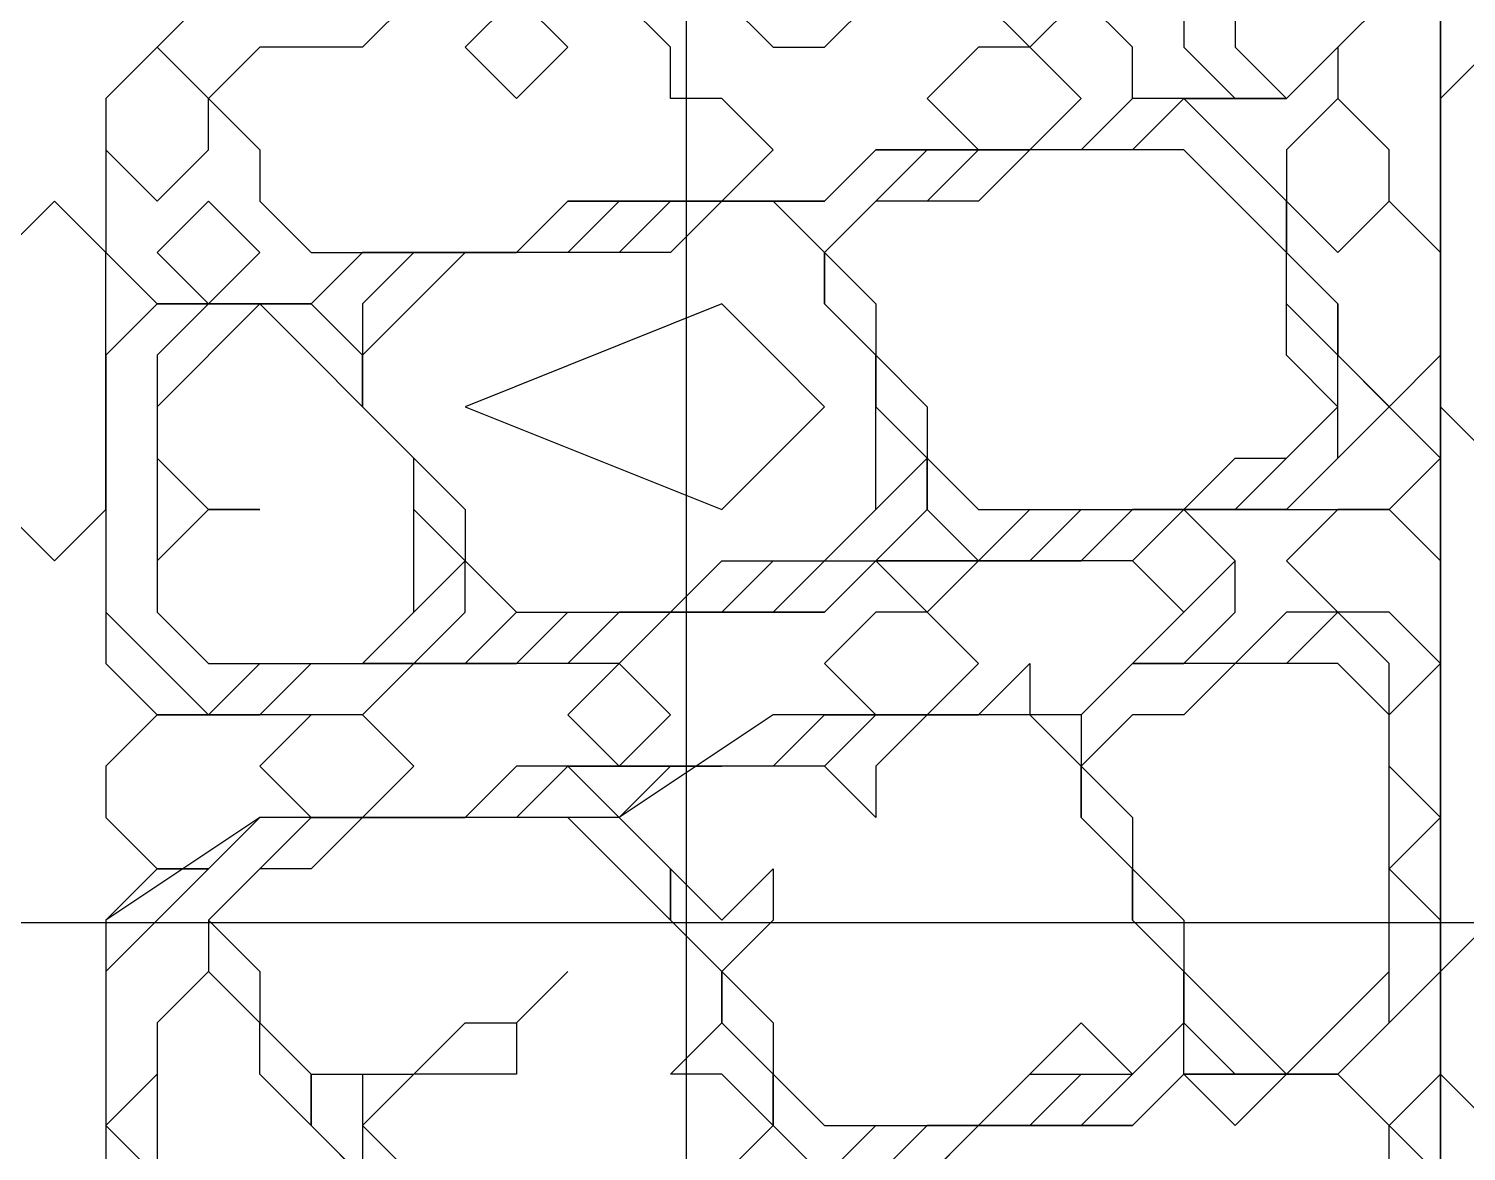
# Model space of a CAD drawing. Extents: x 46 to 224, y 52 to 151.
# Drawn here: x 92.37 to 109.04, y 97.35 to 110.36 of the extents above; entities that cross this region are included whole.
import ezdxf

# ---------------------------------------------------------------- set-up
doc = ezdxf.new("R2010")
doc.units = 0
doc.layers.add('OUTLINE', color=1, linetype='CONTINUOUS')

msp = doc.modelspace()

# ---------------------------------------------------------------- linework, layer by layer
for p, q in [((108.7437, 136.9326), (108.7437, 85.7421)), ((108.7437, 136.9326), (108.7437, 85.7421)), ((108.7437, 86.3373), (108.7437, 132.7659)), ((108.7437, 86.3373), (108.7437, 132.7659)), ((108.7437, 111.9326), (108.7437, 97.0516)), ((108.7437, 106.5754), (108.7437, 111.9326)), ((94.4579, 110.7421), (93.2675, 109.5516)), ((96.8389, 110.7421), (96.2437, 110.1468)), ((96.8389, 110.7421), (96.2437, 110.1468)), ((98.0294, 110.7421), (97.4341, 110.1468)), ((98.6246, 110.1468), (98.0294, 110.7421)), ((99.8151, 110.1468), (99.2198, 110.7421)), ((99.8151, 110.1468), (99.2198, 110.7421)), ((100.4103, 110.7421), (101.0056, 110.1468)), ((100.4103, 110.7421), (101.0056, 110.1468)), ((101.6008, 110.1468), (102.196, 110.7421)), ((101.6008, 110.1468), (102.196, 110.7421)), ((103.9818, 110.1468), (103.3865, 110.7421)), ((104.577, 110.7421), (103.9818, 110.1468)), ((105.1722, 110.1468), (104.577, 110.7421)), ((105.7675, 110.7421), (105.7675, 110.1468)), ((106.3627, 110.7421), (106.3627, 110.1468)), ((106.3627, 110.7421), (106.3627, 110.1468)), ((107.5532, 110.1468), (108.1484, 110.7421)), ((107.5532, 110.1468), (108.1484, 110.7421)), ((93.8627, 110.1468), (93.2675, 109.5516)), ((93.8627, 110.1468), (93.2675, 109.5516)), ((94.4579, 109.5516), (93.8627, 110.1468)), ((94.4579, 109.5516), (93.8627, 110.1468)), ((95.0532, 110.1468), (94.4579, 109.5516)), ((95.0532, 110.1468), (94.4579, 109.5516)), ((96.2437, 110.1468), (95.0532, 110.1468)), ((96.2437, 110.1468), (95.0532, 110.1468)), ((97.4341, 110.1468), (98.0294, 109.5516)), ((98.0294, 109.5516), (98.6246, 110.1468)), ((99.8151, 109.5516), (99.8151, 110.1468)), ((99.8151, 109.5516), (99.8151, 110.1468)), ((101.0056, 110.1468), (101.6008, 110.1468)), ((101.0056, 110.1468), (101.6008, 110.1468)), ((103.3865, 110.1468), (102.7913, 109.5516)), ((103.3865, 110.1468), (102.7913, 109.5516)), ((103.9818, 110.1468), (103.3865, 110.1468)), ((103.9818, 110.1468), (103.3865, 110.1468)), ((104.577, 109.5516), (103.9818, 110.1468)), ((104.577, 109.5516), (103.9818, 110.1468)), ((105.1722, 109.5516), (105.1722, 110.1468)), ((105.7675, 110.1468), (106.3627, 109.5516)), ((106.3627, 110.1468), (106.9579, 109.5516)), ((106.3627, 110.1468), (106.9579, 109.5516)), ((106.9579, 109.5516), (107.5532, 110.1468)), ((106.9579, 109.5516), (107.5532, 110.1468)), ((106.9579, 109.5516), (107.5532, 110.1468)), ((107.5532, 110.1468), (107.5532, 109.5516)), ((109.3389, 110.1468), (108.7437, 109.5516)), ((109.3389, 110.1468), (108.7437, 109.5516)), ((93.2675, 109.5516), (93.2675, 107.7659)), ((93.2675, 109.5516), (93.2675, 108.9564)), ((93.2675, 109.5516), (93.2675, 108.9564)), ((94.4579, 109.5516), (95.0532, 108.9564)), ((94.4579, 108.9564), (94.4579, 109.5516)), ((94.4579, 109.5516), (95.0532, 108.9564)), ((94.4579, 108.9564), (94.4579, 109.5516)), ((100.4103, 109.5516), (99.8151, 109.5516)), ((100.4103, 109.5516), (99.8151, 109.5516)), ((101.0056, 108.9564), (100.4103, 109.5516)), ((101.0056, 108.9564), (100.4103, 109.5516)), ((102.7913, 109.5516), (103.3865, 108.9564)), ((102.7913, 109.5516), (103.3865, 108.9564)), ((103.9818, 108.9564), (104.577, 109.5516)), ((103.9818, 108.9564), (104.577, 109.5516)), ((105.1722, 109.5516), (104.577, 108.9564)), ((105.1722, 109.5516), (104.577, 108.9564)), ((105.1722, 109.5516), (104.577, 108.9564)), ((105.7675, 109.5516), (105.1722, 109.5516)), ((105.7675, 109.5516), (105.1722, 109.5516)), ((105.7675, 109.5516), (105.1722, 109.5516)), ((105.7675, 109.5516), (105.1722, 108.9564)), ((105.7675, 109.5516), (105.1722, 109.5516)), ((106.3627, 108.9564), (105.7675, 109.5516)), ((105.7675, 109.5516), (106.9579, 109.5516)), ((106.3627, 109.5516), (105.7675, 109.5516)), ((106.9579, 108.3611), (105.7675, 109.5516)), ((106.3627, 108.9564), (105.7675, 109.5516)), ((106.3627, 108.9564), (105.7675, 109.5516)), ((106.3627, 108.9564), (105.7675, 109.5516)), ((106.9579, 109.5516), (106.3627, 109.5516)), ((106.3627, 109.5516), (106.9579, 109.5516)), ((107.5532, 109.5516), (106.9579, 108.9564)), ((107.5532, 109.5516), (106.9579, 108.9564)), ((107.5532, 109.5516), (106.9579, 108.9564)), ((107.5532, 109.5516), (106.9579, 108.9564)), ((107.5532, 109.5516), (106.9579, 108.9564)), ((107.5532, 109.5516), (106.9579, 108.9564)), ((107.5532, 109.5516), (106.9579, 108.9564)), ((108.1484, 108.9564), (107.5532, 109.5516)), ((108.1484, 108.9564), (107.5532, 109.5516)), ((108.1484, 108.9564), (107.5532, 109.5516)), ((108.1484, 108.9564), (107.5532, 109.5516)), ((108.1484, 108.9564), (107.5532, 109.5516)), ((108.1484, 108.9564), (107.5532, 109.5516)), ((108.7437, 109.5516), (108.7437, 105.9802)), ((108.7437, 109.5516), (108.7437, 105.9802)), ((93.2675, 108.9564), (93.8627, 108.3611)), ((93.2675, 108.9564), (93.8627, 108.3611)), ((93.8627, 108.3611), (94.4579, 108.9564)), ((93.8627, 108.3611), (94.4579, 108.9564)), ((95.0532, 108.9564), (95.0532, 108.3611)), ((95.0532, 108.9564), (95.0532, 108.3611)), ((100.4103, 108.3611), (101.0056, 108.9564)), ((100.4103, 108.3611), (101.0056, 108.9564)), ((102.196, 108.9564), (101.6008, 108.3611)), ((101.6008, 108.3611), (102.196, 108.9564)), ((102.196, 108.9564), (101.6008, 108.3611)), ((102.196, 108.9564), (101.6008, 108.3611)), ((102.7913, 108.9564), (101.6008, 107.7659)), ((102.196, 108.9564), (101.6008, 108.3611)), ((104.577, 108.9564), (102.196, 108.9564)), ((102.196, 108.9564), (103.9818, 108.9564)), ((102.7913, 108.9564), (102.196, 108.9564)), ((102.196, 108.9564), (103.9818, 108.9564)), ((103.9818, 108.9564), (102.196, 108.9564)), ((104.577, 108.9564), (102.196, 108.9564)), ((104.577, 108.9564), (102.196, 108.9564)), ((102.7913, 108.9564), (103.9818, 108.9564)), ((103.3865, 108.9564), (102.7913, 108.9564)), ((103.9818, 108.9564), (102.7913, 108.9564)), ((105.1722, 108.9564), (102.7913, 108.9564)), ((103.3865, 108.9564), (102.7913, 108.3611)), ((103.9818, 108.9564), (103.3865, 108.9564)), ((103.3865, 108.9564), (103.9818, 108.9564)), ((105.7675, 108.9564), (103.3865, 108.9564)), ((103.9818, 108.9564), (103.3865, 108.3611)), ((103.3865, 108.9564), (103.9818, 108.9564)), ((105.7675, 108.9564), (103.9818, 108.9564)), ((106.3627, 108.3611), (105.7675, 108.9564)), ((106.3627, 108.3611), (105.7675, 108.9564)), ((106.9579, 108.3611), (106.3627, 108.9564)), ((106.9579, 108.3611), (106.3627, 108.9564)), ((106.9579, 108.3611), (106.3627, 108.9564)), ((106.9579, 108.3611), (106.3627, 108.9564)), ((106.9579, 108.9564), (106.9579, 108.3611)), ((106.9579, 108.9564), (106.9579, 107.7659)), ((106.9579, 108.9564), (106.9579, 107.7659)), ((106.9579, 108.9564), (106.9579, 108.3611)), ((106.9579, 108.9564), (106.9579, 108.3611)), ((106.9579, 108.9564), (106.9579, 108.3611)), ((106.9579, 108.9564), (106.9579, 107.7659)), ((108.1484, 108.3611), (108.1484, 108.9564)), ((108.1484, 108.3611), (108.1484, 108.9564)), ((108.1484, 108.3611), (108.1484, 108.9564)), ((108.1484, 108.3611), (108.1484, 108.9564)), ((108.1484, 108.3611), (108.1484, 108.9564)), ((108.1484, 108.3611), (108.1484, 108.9564)), ((92.6722, 108.3611), (92.077, 107.7659)), ((93.2675, 107.7659), (92.6722, 108.3611)), ((94.4579, 108.3611), (93.8627, 107.7659)), ((95.0532, 107.7659), (94.4579, 108.3611)), ((95.0532, 108.3611), (95.6484, 107.7659)), ((95.0532, 108.3611), (95.6484, 107.7659)), ((98.0294, 107.7659), (98.6246, 108.3611)), ((98.6246, 108.3611), (98.0294, 107.7659)), ((98.0294, 107.7659), (98.6246, 108.3611)), ((98.6246, 108.3611), (98.0294, 107.7659)), ((99.2198, 108.3611), (98.6246, 107.7659)), ((98.6246, 108.3611), (100.4103, 108.3611)), ((101.6008, 108.3611), (98.6246, 108.3611)), ((98.6246, 108.3611), (100.4103, 108.3611)), ((101.6008, 108.3611), (98.6246, 108.3611)), ((101.6008, 108.3611), (99.2198, 108.3611)), ((99.2198, 108.3611), (101.6008, 108.3611)), ((99.8151, 108.3611), (99.2198, 108.3611)), ((99.8151, 108.3611), (99.2198, 107.7659)), ((101.6008, 108.3611), (99.8151, 108.3611)), ((101.0056, 108.3611), (99.8151, 108.3611)), ((100.4103, 108.3611), (99.8151, 107.7659)), ((100.4103, 108.3611), (99.8151, 107.7659)), ((101.0056, 108.3611), (100.4103, 108.3611)), ((101.0056, 108.3611), (100.4103, 108.3611)), ((101.6008, 107.7659), (101.0056, 108.3611)), ((101.6008, 107.7659), (101.0056, 108.3611)), ((101.6008, 107.7659), (101.0056, 108.3611)), ((102.196, 108.3611), (101.6008, 107.7659)), ((102.196, 108.3611), (101.6008, 107.7659)), ((102.7913, 108.3611), (102.196, 108.3611)), ((103.3865, 108.3611), (102.196, 108.3611)), ((106.9579, 107.7659), (106.3627, 108.3611)), ((106.9579, 107.7659), (106.3627, 108.3611)), ((106.9579, 107.1707), (106.9579, 108.3611)), ((106.9579, 108.3611), (107.5532, 107.7659)), ((106.9579, 108.3611), (106.9579, 107.7659)), ((106.9579, 107.7659), (106.9579, 108.3611)), ((106.9579, 107.7659), (106.9579, 108.3611)), ((106.9579, 107.7659), (106.9579, 108.3611)), ((106.9579, 107.1707), (106.9579, 108.3611)), ((106.9579, 108.3611), (107.5532, 107.7659)), ((106.9579, 108.3611), (107.5532, 107.7659)), ((106.9579, 108.3611), (107.5532, 107.7659)), ((106.9579, 107.7659), (106.9579, 108.3611)), ((107.5532, 107.7659), (108.1484, 108.3611)), ((107.5532, 107.7659), (108.1484, 108.3611)), ((107.5532, 107.7659), (108.1484, 108.3611)), ((107.5532, 107.7659), (108.1484, 108.3611)), ((108.7437, 107.7659), (108.1484, 108.3611)), ((108.7437, 107.7659), (108.1484, 108.3611)), ((93.2675, 107.7659), (93.8627, 107.1707)), ((93.2675, 107.1707), (93.2675, 107.7659)), ((93.8627, 107.7659), (94.4579, 107.1707)), ((94.4579, 107.1707), (95.0532, 107.7659)), ((96.2437, 107.7659), (95.6484, 107.1707)), ((95.6484, 107.1707), (96.2437, 107.7659)), ((96.2437, 107.7659), (95.6484, 107.1707)), ((95.6484, 107.7659), (98.0294, 107.7659)), ((96.2437, 107.7659), (95.6484, 107.1707)), ((96.2437, 107.7659), (95.6484, 107.1707)), ((95.6484, 107.7659), (98.0294, 107.7659)), ((96.2437, 107.7659), (95.6484, 107.1707)), ((98.6246, 107.7659), (96.2437, 107.7659)), ((96.2437, 107.7659), (98.0294, 107.7659)), ((98.0294, 107.7659), (96.2437, 107.7659)), ((98.0294, 107.7659), (96.2437, 107.7659)), ((99.2198, 107.7659), (96.2437, 107.7659)), ((96.8389, 107.7659), (96.2437, 107.1707)), ((97.4341, 107.7659), (96.2437, 106.5754)), ((98.0294, 107.7659), (96.2437, 107.7659)), ((99.8151, 107.7659), (96.8389, 107.7659)), ((99.8151, 107.7659), (97.4341, 107.7659)), ((101.6008, 107.7659), (101.6008, 107.1707)), ((101.6008, 107.1707), (101.6008, 107.7659)), ((101.6008, 107.7659), (101.6008, 107.1707)), ((101.6008, 107.1707), (101.6008, 107.7659)), ((101.6008, 107.7659), (102.196, 107.1707)), ((101.6008, 107.1707), (101.6008, 107.7659)), ((106.9579, 107.7659), (107.5532, 107.1707)), ((107.5532, 107.1707), (106.9579, 107.7659)), ((106.9579, 107.7659), (107.5532, 107.1707)), ((107.5532, 107.1707), (106.9579, 107.7659)), ((107.5532, 107.1707), (106.9579, 107.7659)), ((106.9579, 107.7659), (107.5532, 107.1707)), ((106.9579, 107.1707), (106.9579, 107.7659)), ((106.9579, 106.5754), (106.9579, 107.7659)), ((107.5532, 107.1707), (106.9579, 107.7659)), ((106.9579, 107.7659), (107.5532, 107.1707)), ((108.7437, 106.5754), (108.7437, 107.7659)), ((108.7437, 106.5754), (108.7437, 107.7659)), ((93.8627, 107.1707), (93.2675, 106.5754)), ((93.8627, 107.1707), (93.2675, 106.5754)), ((93.2675, 106.5754), (93.2675, 107.1707)), ((93.8627, 107.1707), (93.2675, 106.5754)), ((93.8627, 107.1707), (93.2675, 106.5754)), ((93.8627, 107.1707), (93.2675, 106.5754)), ((95.6484, 107.1707), (93.8627, 107.1707)), ((93.8627, 107.1707), (95.6484, 107.1707)), ((95.6484, 107.1707), (93.8627, 107.1707)), ((95.6484, 107.1707), (93.8627, 107.1707)), ((95.6484, 107.1707), (93.8627, 107.1707)), ((94.4579, 107.1707), (93.8627, 106.5754)), ((95.0532, 107.1707), (93.8627, 105.9802)), ((95.6484, 107.1707), (93.8627, 107.1707)), ((95.6484, 107.1707), (94.4579, 107.1707)), ((95.6484, 106.5754), (95.0532, 107.1707)), ((95.6484, 107.1707), (96.2437, 106.5754)), ((96.2437, 106.5754), (95.6484, 107.1707)), ((96.2437, 106.5754), (95.6484, 107.1707)), ((96.2437, 107.1707), (96.2437, 105.9802)), ((100.4103, 107.1707), (97.4341, 105.9802)), ((100.4103, 107.1707), (97.4341, 105.9802)), ((101.0056, 106.5754), (100.4103, 107.1707)), ((101.0056, 106.5754), (100.4103, 107.1707)), ((101.6008, 107.1707), (102.196, 106.5754)), ((102.196, 106.5754), (101.6008, 107.1707)), ((101.6008, 107.1707), (102.196, 106.5754)), ((102.196, 106.5754), (101.6008, 107.1707)), ((102.196, 106.5754), (101.6008, 107.1707)), ((102.196, 107.1707), (102.196, 106.5754)), ((107.5532, 106.5754), (106.9579, 107.1707)), ((107.5532, 106.5754), (106.9579, 107.1707)), ((107.5532, 106.5754), (106.9579, 107.1707)), ((107.5532, 107.1707), (107.5532, 106.5754)), ((107.5532, 106.5754), (107.5532, 107.1707)), ((107.5532, 107.1707), (107.5532, 106.5754)), ((107.5532, 106.5754), (107.5532, 107.1707)), ((107.5532, 106.5754), (107.5532, 107.1707)), ((107.5532, 107.1707), (107.5532, 106.5754)), ((107.5532, 106.5754), (107.5532, 107.1707)), ((107.5532, 107.1707), (107.5532, 106.5754)), ((93.2675, 106.5754), (93.2675, 103.004)), ((93.2675, 106.5754), (93.2675, 103.004)), ((93.2675, 104.7897), (93.2675, 106.5754)), ((93.2675, 106.5754), (93.2675, 103.004)), ((93.2675, 106.5754), (93.2675, 103.5992)), ((93.2675, 106.5754), (93.2675, 103.004)), ((93.8627, 106.5754), (93.8627, 103.5992)), ((96.2437, 105.9802), (95.6484, 106.5754)), ((96.2437, 106.5754), (96.2437, 105.9802)), ((96.2437, 105.9802), (96.2437, 106.5754)), ((96.2437, 105.9802), (96.2437, 106.5754)), ((96.2437, 106.5754), (96.2437, 105.9802)), ((101.6008, 105.9802), (101.0056, 106.5754)), ((101.6008, 105.9802), (101.0056, 106.5754)), ((102.196, 106.5754), (102.196, 105.9802)), ((102.196, 105.9802), (102.196, 106.5754)), ((102.196, 106.5754), (102.7913, 105.9802)), ((102.196, 104.7897), (102.196, 106.5754)), ((107.5532, 105.9802), (106.9579, 106.5754)), ((107.5532, 105.3849), (107.5532, 106.5754)), ((107.5532, 106.5754), (108.1484, 105.9802)), ((108.7437, 105.3849), (107.5532, 106.5754)), ((108.1484, 105.9802), (107.5532, 106.5754)), ((107.5532, 106.5754), (108.1484, 105.9802)), ((107.5532, 105.9802), (107.5532, 106.5754)), ((107.5532, 105.9802), (107.5532, 106.5754)), ((108.1484, 105.9802), (107.5532, 106.5754)), ((107.5532, 106.5754), (108.1484, 105.9802)), ((108.1484, 105.9802), (108.7437, 106.5754)), ((108.1484, 105.9802), (108.7437, 106.5754)), ((108.1484, 105.9802), (108.7437, 106.5754)), ((93.8627, 105.9802), (93.8627, 105.3849)), ((96.2437, 105.9802), (96.8389, 105.3849)), ((96.8389, 105.3849), (96.2437, 105.9802)), ((96.8389, 105.3849), (96.2437, 105.9802)), ((96.2437, 105.9802), (97.4341, 104.7897)), ((96.2437, 105.9802), (97.4341, 104.7897)), ((96.8389, 105.3849), (96.2437, 105.9802)), ((97.4341, 105.9802), (100.4103, 104.7897)), ((97.4341, 105.9802), (100.4103, 104.7897)), ((100.4103, 104.7897), (101.6008, 105.9802)), ((100.4103, 104.7897), (101.6008, 105.9802)), ((102.196, 105.9802), (103.3865, 104.7897)), ((102.7913, 105.3849), (102.196, 105.9802)), ((102.7913, 105.9802), (102.7913, 105.3849)), ((106.3627, 104.7897), (107.5532, 105.9802)), ((106.9579, 104.7897), (108.1484, 105.9802)), ((106.9579, 105.3849), (107.5532, 105.9802)), ((106.9579, 105.3849), (107.5532, 105.9802)), ((106.9579, 104.7897), (108.1484, 105.9802)), ((108.7437, 105.9802), (109.3389, 105.3849)), ((108.7437, 105.9802), (109.3389, 105.3849)), ((93.8627, 105.3849), (94.4579, 104.7897)), ((96.8389, 104.7897), (96.8389, 105.3849)), ((96.8389, 103.5992), (96.8389, 105.3849)), ((102.196, 104.7897), (102.7913, 105.3849)), ((102.7913, 104.7897), (102.7913, 105.3849)), ((102.7913, 105.3849), (102.7913, 104.7897)), ((102.7913, 104.7897), (102.7913, 105.3849)), ((102.7913, 105.3849), (102.7913, 104.7897)), ((102.7913, 105.3849), (103.3865, 104.7897)), ((105.7675, 104.7897), (106.3627, 105.3849)), ((105.7675, 104.7897), (106.3627, 105.3849)), ((106.3627, 105.3849), (106.9579, 105.3849)), ((106.3627, 105.3849), (106.9579, 105.3849)), ((106.9579, 104.7897), (107.5532, 105.3849)), ((108.1484, 104.7897), (108.7437, 105.3849)), ((92.077, 104.7897), (92.6722, 104.1945)), ((92.6722, 104.1945), (93.2675, 104.7897)), ((94.4579, 104.7897), (93.8627, 104.1945)), ((94.4579, 104.7897), (95.0532, 104.7897)), ((95.0532, 104.7897), (94.4579, 104.7897)), ((97.4341, 104.1945), (96.8389, 104.7897)), ((97.4341, 104.7897), (97.4341, 104.1945)), ((97.4341, 104.7897), (97.4341, 104.1945)), ((101.6008, 103.5992), (102.7913, 104.7897)), ((101.6008, 104.1945), (102.196, 104.7897)), ((101.6008, 104.1945), (102.196, 104.7897)), ((101.6008, 103.5992), (102.7913, 104.7897)), ((102.196, 104.1945), (102.7913, 104.7897)), ((102.196, 104.1945), (102.7913, 104.7897)), ((102.7913, 104.7897), (103.3865, 104.1945)), ((102.7913, 104.7897), (103.3865, 104.1945)), ((102.7913, 104.7897), (103.3865, 104.1945)), ((102.7913, 104.7897), (103.3865, 104.1945)), ((103.3865, 104.1945), (103.9818, 104.7897)), ((103.3865, 104.7897), (105.7675, 104.7897)), ((103.3865, 104.7897), (105.7675, 104.7897)), ((103.9818, 104.1945), (104.577, 104.7897)), ((103.9818, 104.1945), (104.577, 104.7897)), ((103.9818, 104.7897), (106.3627, 104.7897)), ((103.9818, 104.1945), (104.577, 104.7897)), ((104.577, 104.7897), (106.9579, 104.7897)), ((105.1722, 104.7897), (104.577, 104.1945)), ((104.577, 104.1945), (105.1722, 104.7897)), ((104.577, 104.7897), (106.9579, 104.7897)), ((104.577, 104.7897), (106.9579, 104.7897)), ((105.7675, 104.7897), (105.1722, 104.7897)), ((105.1722, 104.7897), (108.1484, 104.7897)), ((105.7675, 104.7897), (105.1722, 104.1945)), ((105.7675, 104.7897), (105.1722, 104.1945)), ((105.7675, 104.7897), (106.9579, 104.7897)), ((106.3627, 104.7897), (105.7675, 104.7897)), ((106.3627, 104.1945), (105.7675, 104.7897)), ((106.3627, 104.1945), (105.7675, 104.7897)), ((106.3627, 104.1945), (105.7675, 104.7897)), ((106.9579, 104.7897), (106.3627, 104.7897)), ((107.5532, 104.7897), (106.9579, 104.1945)), ((108.1484, 104.7897), (107.5532, 104.7897)), ((108.7437, 104.1945), (108.1484, 104.7897)), ((93.8627, 104.1945), (93.8627, 103.5992)), ((96.2437, 103.004), (97.4341, 104.1945)), ((97.4341, 103.5992), (97.4341, 104.1945)), ((97.4341, 104.1945), (98.0294, 103.5992)), ((97.4341, 103.5992), (97.4341, 104.1945)), ((97.4341, 104.1945), (98.0294, 103.5992)), ((97.4341, 104.1945), (98.0294, 103.5992)), ((97.4341, 104.1945), (98.0294, 103.5992)), ((99.8151, 103.5992), (100.4103, 104.1945)), ((99.8151, 103.5992), (100.4103, 104.1945)), ((100.4103, 103.5992), (101.0056, 104.1945)), ((100.4103, 104.1945), (101.6008, 104.1945)), ((100.4103, 104.1945), (101.6008, 104.1945)), ((101.0056, 103.5992), (101.6008, 104.1945)), ((101.0056, 104.1945), (102.196, 104.1945)), ((101.6008, 104.1945), (102.196, 104.1945)), ((102.196, 104.1945), (101.6008, 103.5992)), ((101.6008, 103.5992), (102.196, 104.1945)), ((102.196, 104.1945), (101.6008, 103.5992)), ((102.196, 104.1945), (101.6008, 103.5992)), ((102.196, 104.1945), (103.9818, 104.1945)), ((102.7913, 104.1945), (102.196, 104.1945)), ((104.577, 104.1945), (102.196, 104.1945)), ((102.196, 104.1945), (104.577, 104.1945)), ((102.7913, 103.5992), (102.196, 104.1945)), ((102.7913, 103.5992), (102.196, 104.1945)), ((103.9818, 104.1945), (102.7913, 104.1945)), ((103.3865, 104.1945), (102.7913, 103.5992)), ((103.3865, 104.1945), (102.7913, 103.5992)), ((103.3865, 104.1945), (103.9818, 104.1945)), ((103.3865, 104.1945), (103.9818, 104.1945)), ((105.1722, 104.1945), (103.3865, 104.1945)), ((103.3865, 104.1945), (103.9818, 104.1945)), ((105.1722, 104.1945), (103.3865, 104.1945)), ((105.1722, 104.1945), (105.7675, 103.5992)), ((105.7675, 103.5992), (105.1722, 104.1945)), ((105.1722, 104.1945), (105.7675, 103.5992)), ((105.7675, 103.5992), (105.1722, 104.1945)), ((105.7675, 103.5992), (106.3627, 104.1945)), ((105.7675, 103.5992), (106.3627, 104.1945)), ((106.3627, 103.5992), (106.3627, 104.1945)), ((106.9579, 104.1945), (107.5532, 103.5992)), ((108.7437, 98.2421), (108.7437, 104.1945)), ((93.2675, 103.5992), (94.4579, 102.4088)), ((93.8627, 103.5992), (94.4579, 103.004)), ((93.8627, 103.5992), (94.4579, 103.004)), ((96.2437, 103.004), (96.8389, 103.5992)), ((96.8389, 103.004), (97.4341, 103.5992)), ((96.8389, 103.004), (97.4341, 103.5992)), ((97.4341, 103.004), (98.0294, 103.5992)), ((97.4341, 103.004), (98.0294, 103.5992)), ((98.0294, 103.5992), (101.0056, 103.5992)), ((98.0294, 103.004), (98.6246, 103.5992)), ((98.0294, 103.5992), (101.6008, 103.5992)), ((98.0294, 103.5992), (100.4103, 103.5992)), ((98.0294, 103.5992), (99.8151, 103.5992)), ((98.0294, 103.5992), (99.8151, 103.5992)), ((98.0294, 103.5992), (101.6008, 103.5992)), ((99.2198, 103.5992), (98.6246, 103.004)), ((98.6246, 103.5992), (101.6008, 103.5992)), ((99.2198, 103.5992), (100.4103, 103.5992)), ((99.8151, 103.5992), (99.2198, 103.5992)), ((101.6008, 103.5992), (99.2198, 103.5992)), ((99.8151, 103.5992), (99.2198, 103.004)), ((99.8151, 103.5992), (99.2198, 103.004)), ((100.4103, 103.5992), (99.8151, 103.5992)), ((101.6008, 103.5992), (99.8151, 103.5992)), ((101.6008, 103.5992), (99.8151, 103.5992)), ((102.196, 103.5992), (101.6008, 103.004)), ((102.7913, 103.5992), (102.196, 103.5992)), ((103.3865, 103.004), (102.7913, 103.5992)), ((105.1722, 103.004), (105.7675, 103.5992)), ((105.1722, 103.004), (105.7675, 103.5992)), ((105.7675, 103.004), (106.3627, 103.5992)), ((106.9579, 103.5992), (106.3627, 103.004)), ((106.9579, 103.5992), (106.3627, 103.004)), ((106.9579, 103.5992), (106.3627, 103.004)), ((107.5532, 103.5992), (106.9579, 103.004)), ((107.5532, 103.5992), (106.9579, 103.5992)), ((108.1484, 103.5992), (106.9579, 103.5992)), ((107.5532, 103.5992), (106.9579, 103.004)), ((108.1484, 103.5992), (106.9579, 103.5992)), ((108.1484, 103.004), (107.5532, 103.5992)), ((108.1484, 103.004), (107.5532, 103.5992)), ((108.7437, 103.004), (108.1484, 103.5992)), ((108.7437, 103.004), (108.1484, 103.5992)), ((93.2675, 103.004), (93.8627, 102.4088)), ((93.2675, 103.004), (93.8627, 102.4088)), ((93.2675, 103.004), (93.8627, 102.4088)), ((93.2675, 103.004), (93.8627, 102.4088)), ((94.4579, 102.4088), (95.0532, 103.004)), ((94.4579, 103.004), (96.2437, 103.004)), ((94.4579, 103.004), (96.2437, 103.004)), ((95.0532, 102.4088), (95.6484, 103.004)), ((95.0532, 102.4088), (95.6484, 103.004)), ((95.0532, 103.004), (96.8389, 103.004)), ((95.0532, 102.4088), (95.6484, 103.004)), ((95.6484, 103.004), (96.8389, 103.004)), ((95.6484, 103.004), (97.4341, 103.004)), ((95.6484, 103.004), (97.4341, 103.004)), ((96.2437, 103.004), (97.4341, 103.004)), ((96.8389, 103.004), (96.2437, 103.004)), ((98.6246, 103.004), (96.2437, 103.004)), ((96.2437, 103.004), (98.0294, 103.004)), ((96.8389, 103.004), (96.2437, 102.4088)), ((96.8389, 103.004), (96.2437, 102.4088)), ((97.4341, 103.004), (96.8389, 103.004)), ((99.2198, 103.004), (96.8389, 103.004)), ((99.2198, 103.004), (96.8389, 103.004)), ((99.2198, 103.004), (98.6246, 102.4088)), ((99.8151, 102.4088), (99.2198, 103.004)), ((101.6008, 103.004), (102.196, 102.4088)), ((102.7913, 102.4088), (103.3865, 103.004)), ((103.3865, 102.4088), (103.9818, 103.004)), ((103.3865, 102.4088), (103.9818, 103.004)), ((103.9818, 103.004), (103.9818, 102.4088)), ((103.9818, 103.004), (103.9818, 102.4088)), ((105.1722, 103.004), (104.577, 102.4088)), ((105.1722, 103.004), (104.577, 102.4088)), ((105.1722, 103.004), (104.577, 102.4088)), ((106.9579, 103.004), (105.1722, 103.004)), ((106.3627, 103.004), (105.1722, 103.004)), ((105.1722, 103.004), (105.7675, 103.004)), ((106.3627, 103.004), (105.1722, 103.004)), ((106.9579, 103.004), (105.1722, 103.004)), ((107.5532, 103.004), (105.1722, 103.004)), ((106.3627, 103.004), (105.1722, 103.004)), ((106.3627, 103.004), (105.7675, 102.4088)), ((107.5532, 103.004), (106.3627, 103.004)), ((108.1484, 102.4088), (107.5532, 103.004)), ((108.1484, 102.4088), (107.5532, 103.004)), ((108.1484, 102.4088), (108.1484, 103.004)), ((108.1484, 102.4088), (108.7437, 103.004)), ((108.1484, 102.4088), (108.1484, 103.004)), ((108.1484, 102.4088), (108.7437, 103.004)), ((93.8627, 102.4088), (93.2675, 101.8135)), ((93.8627, 102.4088), (93.2675, 101.8135)), ((93.8627, 102.4088), (93.2675, 101.8135)), ((93.8627, 102.4088), (95.0532, 102.4088)), ((93.8627, 102.4088), (95.0532, 102.4088)), ((95.0532, 102.4088), (93.8627, 102.4088)), ((93.8627, 102.4088), (95.0532, 102.4088)), ((96.2437, 102.4088), (93.8627, 102.4088)), ((93.8627, 102.4088), (95.0532, 102.4088)), ((96.2437, 102.4088), (93.8627, 102.4088)), ((95.6484, 102.4088), (95.0532, 101.8135)), ((96.2437, 102.4088), (95.6484, 102.4088)), ((96.8389, 101.8135), (96.2437, 102.4088)), ((98.6246, 102.4088), (99.2198, 101.8135)), ((101.0056, 102.4088), (99.2198, 101.2183)), ((99.2198, 101.8135), (99.8151, 102.4088)), ((104.577, 102.4088), (101.0056, 102.4088)), ((101.6008, 102.4088), (101.0056, 101.8135)), ((103.9818, 102.4088), (101.6008, 102.4088)), ((101.6008, 102.4088), (103.3865, 102.4088)), ((103.9818, 102.4088), (101.6008, 102.4088)), ((102.196, 102.4088), (101.6008, 101.8135)), ((103.9818, 102.4088), (101.6008, 102.4088)), ((101.6008, 102.4088), (103.3865, 102.4088)), ((102.196, 102.4088), (102.7913, 102.4088)), ((102.196, 102.4088), (103.3865, 102.4088)), ((102.7913, 102.4088), (102.196, 102.4088)), ((103.9818, 102.4088), (102.196, 102.4088)), ((102.7913, 102.4088), (102.196, 101.8135)), ((103.3865, 102.4088), (102.7913, 102.4088)), ((103.9818, 102.4088), (102.7913, 102.4088)), ((104.577, 101.8135), (103.9818, 102.4088)), ((104.577, 101.8135), (103.9818, 102.4088)), ((104.577, 101.8135), (103.9818, 102.4088)), ((104.577, 102.4088), (104.577, 101.8135)), ((104.577, 102.4088), (104.577, 101.2183)), ((105.1722, 102.4088), (104.577, 101.8135)), ((105.7675, 102.4088), (105.1722, 102.4088)), ((108.1484, 98.8373), (108.1484, 102.4088)), ((108.1484, 101.8135), (108.1484, 102.4088)), ((108.1484, 98.8373), (108.1484, 102.4088)), ((108.1484, 101.8135), (108.1484, 102.4088)), ((108.1484, 101.8135), (108.1484, 102.4088)), ((108.1484, 101.8135), (108.1484, 102.4088)), ((93.2675, 101.8135), (93.2675, 101.2183)), ((93.2675, 101.8135), (93.2675, 101.2183)), ((93.2675, 101.8135), (93.2675, 101.2183)), ((95.0532, 101.8135), (95.6484, 101.2183)), ((96.2437, 101.2183), (96.8389, 101.8135)), ((98.0294, 101.8135), (97.4341, 101.2183)), ((98.6246, 101.8135), (98.0294, 101.8135)), ((98.6246, 101.8135), (98.0294, 101.2183)), ((99.2198, 101.2183), (98.6246, 101.8135)), ((98.6246, 101.8135), (100.4103, 101.8135)), ((99.2198, 101.8135), (98.6246, 101.8135)), ((99.2198, 101.2183), (98.6246, 101.8135)), ((98.6246, 101.8135), (100.4103, 101.8135)), ((99.2198, 101.8135), (98.6246, 101.8135)), ((100.4103, 101.8135), (99.2198, 101.8135)), ((99.8151, 101.8135), (99.2198, 101.2183)), ((99.8151, 101.8135), (99.2198, 101.2183)), ((99.8151, 101.8135), (99.2198, 101.2183)), ((100.4103, 101.8135), (99.2198, 101.8135)), ((101.0056, 101.8135), (99.8151, 101.8135)), ((101.6008, 101.8135), (99.8151, 101.8135)), ((101.6008, 101.8135), (99.8151, 101.8135)), ((102.196, 101.2183), (101.6008, 101.8135)), ((102.196, 101.8135), (102.196, 101.2183)), ((104.577, 101.2183), (104.577, 101.8135)), ((104.577, 101.8135), (105.1722, 101.2183)), ((104.577, 101.2183), (104.577, 101.8135)), ((108.7437, 101.2183), (108.1484, 101.8135)), ((108.1484, 99.4326), (108.1484, 101.8135)), ((108.1484, 99.4326), (108.1484, 101.8135)), ((108.7437, 101.2183), (108.1484, 101.8135)), ((95.0532, 101.2183), (93.2675, 100.0278)), ((93.2675, 101.2183), (93.8627, 100.623)), ((93.2675, 101.2183), (93.8627, 100.623)), ((95.0532, 101.2183), (93.2675, 99.4326)), ((93.2675, 101.2183), (93.8627, 100.623)), ((95.6484, 101.2183), (94.4579, 100.0278)), ((97.4341, 101.2183), (95.0532, 101.2183)), ((98.0294, 101.2183), (95.0532, 101.2183)), ((95.6484, 101.2183), (96.2437, 101.2183)), ((95.6484, 101.2183), (96.8389, 101.2183)), ((96.2437, 101.2183), (95.6484, 101.2183)), ((95.6484, 101.2183), (97.4341, 101.2183)), ((96.2437, 101.2183), (95.6484, 101.2183)), ((99.2198, 101.2183), (95.6484, 101.2183)), ((96.2437, 101.2183), (95.6484, 100.623)), ((95.6484, 101.2183), (97.4341, 101.2183)), ((96.2437, 101.2183), (95.6484, 101.2183)), ((96.8389, 101.2183), (96.2437, 101.2183)), ((97.4341, 101.2183), (96.2437, 101.2183)), ((98.6246, 101.2183), (96.2437, 101.2183)), ((97.4341, 101.2183), (96.2437, 101.2183)), ((99.2198, 100.623), (98.6246, 101.2183)), ((99.8151, 100.623), (99.2198, 101.2183)), ((99.2198, 101.2183), (99.8151, 100.623)), ((99.2198, 101.2183), (100.4103, 100.0278)), ((104.577, 101.2183), (105.1722, 100.623)), ((105.1722, 100.623), (104.577, 101.2183)), ((105.1722, 100.623), (104.577, 101.2183)), ((105.1722, 101.2183), (105.1722, 100.623)), ((108.1484, 100.623), (108.7437, 101.2183)), ((108.1484, 100.623), (108.7437, 101.2183)), ((93.8627, 100.623), (93.2675, 100.0278)), ((93.8627, 100.623), (93.2675, 100.0278)), ((93.8627, 100.623), (93.2675, 100.0278)), ((93.8627, 100.623), (94.4579, 100.623)), ((94.4579, 100.623), (93.8627, 100.623)), ((93.8627, 100.623), (94.4579, 100.623)), ((94.4579, 100.623), (93.8627, 100.623)), ((95.0532, 100.623), (94.4579, 100.0278)), ((95.6484, 100.623), (95.0532, 100.623)), ((99.8151, 100.0278), (99.2198, 100.623)), ((99.8151, 100.0278), (99.8151, 100.623)), ((99.8151, 100.623), (99.8151, 100.0278)), ((100.4103, 100.0278), (101.0056, 100.623)), ((101.0056, 100.623), (101.0056, 100.0278)), ((105.1722, 100.623), (105.1722, 100.0278)), ((105.1722, 100.0278), (105.1722, 100.623)), ((105.1722, 100.623), (105.7675, 100.0278)), ((105.1722, 100.0278), (105.1722, 100.623)), ((108.7437, 100.0278), (108.1484, 100.623)), ((108.7437, 100.0278), (108.1484, 100.623)), ((93.2675, 100.0278), (93.2675, 96.4564)), ((93.2675, 100.0278), (93.2675, 96.4564)), ((93.2675, 100.0278), (93.2675, 96.4564)), ((93.2675, 100.0278), (93.2675, 96.4564)), ((94.4579, 100.0278), (94.4579, 99.4326)), ((94.4579, 100.0278), (95.0532, 99.4326)), ((100.4103, 99.4326), (99.8151, 100.0278)), ((99.8151, 100.0278), (100.4103, 99.4326)), ((100.4103, 99.4326), (99.8151, 100.0278)), ((101.0056, 100.0278), (100.4103, 99.4326)), ((105.1722, 100.0278), (105.7675, 99.4326)), ((105.7675, 99.4326), (105.1722, 100.0278)), ((105.7675, 99.4326), (105.1722, 100.0278)), ((105.7675, 100.0278), (105.7675, 99.4326)), ((108.7437, 99.4326), (108.7437, 100.0278)), ((109.3389, 100.0278), (108.7437, 99.4326)), ((108.7437, 99.4326), (108.7437, 100.0278)), ((109.3389, 100.0278), (108.7437, 99.4326)), ((93.2675, 99.4326), (93.2675, 97.6468)), ((94.4579, 99.4326), (93.8627, 98.8373)), ((94.4579, 99.4326), (93.8627, 98.8373)), ((94.4579, 99.4326), (95.6484, 98.2421)), ((95.6484, 98.2421), (94.4579, 99.4326)), ((95.0532, 98.8373), (94.4579, 99.4326)), ((95.0532, 99.4326), (95.0532, 98.8373)), ((98.0294, 98.8373), (98.6246, 99.4326)), ((98.6246, 99.4326), (98.0294, 98.8373)), ((100.4103, 98.8373), (100.4103, 99.4326)), ((100.4103, 99.4326), (100.4103, 98.8373)), ((100.4103, 99.4326), (101.0056, 98.8373)), ((100.4103, 98.8373), (100.4103, 99.4326)), ((105.7675, 98.8373), (105.7675, 99.4326)), ((105.7675, 99.4326), (105.7675, 98.8373)), ((105.7675, 98.8373), (105.7675, 99.4326)), ((105.7675, 99.4326), (105.7675, 98.8373)), ((105.7675, 99.4326), (105.7675, 98.8373)), ((105.7675, 98.8373), (105.7675, 99.4326)), ((105.7675, 99.4326), (106.9579, 98.2421)), ((105.7675, 98.8373), (105.7675, 99.4326)), ((106.9579, 98.2421), (108.1484, 99.4326)), ((106.9579, 98.2421), (108.1484, 99.4326)), ((107.5532, 98.2421), (108.7437, 99.4326)), ((107.5532, 98.2421), (108.7437, 99.4326)), ((108.7437, 99.4326), (108.7437, 98.2421)), ((108.7437, 99.4326), (108.7437, 98.2421)), ((93.8627, 98.8373), (93.8627, 98.2421)), ((93.8627, 98.8373), (93.8627, 96.4564)), ((95.6484, 98.2421), (95.0532, 98.8373)), ((95.0532, 98.8373), (95.6484, 98.2421)), ((95.0532, 98.8373), (95.6484, 98.2421)), ((95.0532, 98.2421), (95.0532, 98.8373)), ((96.8389, 98.2421), (97.4341, 98.8373)), ((97.4341, 98.8373), (98.0294, 98.8373)), ((98.0294, 98.8373), (98.0294, 98.2421)), ((99.8151, 98.2421), (100.4103, 98.8373)), ((101.0056, 98.2421), (100.4103, 98.8373)), ((100.4103, 98.8373), (101.6008, 97.6468)), ((101.0056, 98.8373), (101.0056, 98.2421)), ((103.3865, 97.6468), (104.577, 98.8373)), ((104.577, 97.6468), (105.7675, 98.8373)), ((104.577, 98.8373), (105.1722, 98.2421)), ((105.1722, 98.2421), (105.7675, 98.8373)), ((105.1722, 98.2421), (105.7675, 98.8373)), ((105.1722, 98.2421), (105.7675, 98.8373)), ((105.7675, 98.8373), (106.3627, 98.2421)), ((105.7675, 98.2421), (105.7675, 98.8373)), ((105.7675, 98.8373), (106.3627, 98.2421)), ((105.7675, 98.8373), (106.3627, 98.2421)), ((105.7675, 98.8373), (106.3627, 98.2421)), ((105.7675, 98.2421), (105.7675, 98.8373)), ((105.7675, 98.8373), (106.3627, 98.2421)), ((107.5532, 98.2421), (108.1484, 98.8373)), ((107.5532, 98.2421), (108.1484, 98.8373)), ((93.8627, 98.2421), (93.2675, 97.6468)), ((95.6484, 97.6468), (95.0532, 98.2421)), ((95.6484, 97.6468), (95.6484, 98.2421)), ((95.6484, 98.2421), (95.6484, 97.6468)), ((95.6484, 98.2421), (96.2437, 98.2421)), ((95.6484, 97.6468), (95.6484, 98.2421)), ((95.6484, 98.2421), (96.8389, 98.2421)), ((96.2437, 98.2421), (96.2437, 97.0516)), ((96.8389, 98.2421), (96.2437, 97.6468)), ((98.0294, 98.2421), (96.8389, 98.2421)), ((100.4103, 98.2421), (99.8151, 98.2421)), ((101.0056, 97.6468), (100.4103, 98.2421)), ((101.0056, 97.6468), (101.0056, 98.2421)), ((101.0056, 98.2421), (101.0056, 97.6468)), ((101.0056, 97.6468), (101.0056, 98.2421)), ((101.0056, 98.2421), (101.0056, 97.6468)), ((101.0056, 97.6468), (101.0056, 98.2421)), ((101.0056, 98.2421), (101.6008, 97.6468)), ((101.0056, 97.6468), (101.0056, 98.2421)), ((101.0056, 98.2421), (101.6008, 97.6468)), ((101.0056, 97.6468), (101.0056, 98.2421)), ((101.0056, 98.2421), (101.0056, 97.6468)), ((103.3865, 97.6468), (103.9818, 98.2421)), ((103.9818, 97.6468), (104.577, 98.2421)), ((103.9818, 98.2421), (105.1722, 98.2421)), ((104.577, 98.2421), (105.1722, 98.2421)), ((105.1722, 97.6468), (105.7675, 98.2421)), ((105.7675, 98.2421), (105.1722, 97.6468)), ((105.1722, 97.6468), (105.7675, 98.2421)), ((105.7675, 98.2421), (105.1722, 97.6468)), ((105.1722, 97.6468), (105.7675, 98.2421)), ((105.7675, 98.2421), (105.1722, 97.6468)), ((105.7675, 98.2421), (107.5532, 98.2421)), ((106.3627, 98.2421), (105.7675, 98.2421)), ((105.7675, 98.2421), (107.5532, 98.2421)), ((107.5532, 98.2421), (105.7675, 98.2421)), ((106.3627, 97.6468), (105.7675, 98.2421)), ((106.3627, 97.6468), (105.7675, 98.2421)), ((106.3627, 98.2421), (107.5532, 98.2421)), ((107.5532, 98.2421), (106.3627, 98.2421)), ((106.3627, 98.2421), (107.5532, 98.2421)), ((106.9579, 98.2421), (106.3627, 97.6468)), ((106.3627, 98.2421), (107.5532, 98.2421)), ((106.3627, 98.2421), (106.9579, 98.2421)), ((106.3627, 98.2421), (107.5532, 98.2421)), ((106.9579, 98.2421), (106.3627, 97.6468)), ((107.5532, 98.2421), (106.9579, 98.2421)), ((107.5532, 98.2421), (106.9579, 98.2421)), ((107.5532, 98.2421), (108.1484, 97.6468)), ((108.7437, 97.0516), (107.5532, 98.2421)), ((108.1484, 97.6468), (107.5532, 98.2421)), ((108.1484, 97.6468), (107.5532, 98.2421)), ((108.1484, 97.6468), (108.7437, 98.2421)), ((108.7437, 98.2421), (109.3389, 97.6468)), ((108.7437, 98.2421), (109.3389, 97.6468)), ((93.2675, 97.6468), (93.8627, 97.0516)), ((93.2675, 97.6468), (93.8627, 97.0516)), ((96.2437, 97.0516), (95.6484, 97.6468)), ((95.6484, 97.6468), (96.8389, 96.4564)), ((96.2437, 97.0516), (95.6484, 97.6468)), ((96.2437, 97.0516), (95.6484, 97.6468)), ((96.2437, 97.6468), (96.8389, 97.0516)), ((100.4103, 97.0516), (101.0056, 97.6468)), ((100.4103, 97.0516), (101.0056, 97.6468)), ((100.4103, 97.0516), (101.0056, 97.6468)), ((100.4103, 97.0516), (101.0056, 97.6468)), ((100.4103, 97.0516), (101.0056, 97.6468)), ((100.4103, 97.0516), (101.0056, 97.6468)), ((101.0056, 97.6468), (101.6008, 97.0516)), ((101.0056, 97.6468), (101.6008, 97.0516)), ((101.0056, 97.6468), (101.6008, 97.0516)), ((101.6008, 97.0516), (102.196, 97.6468)), ((101.6008, 97.6468), (103.9818, 97.6468)), ((101.6008, 97.6468), (103.3865, 97.6468)), ((101.6008, 97.6468), (103.3865, 97.6468)), ((102.196, 97.6468), (104.577, 97.6468)), ((102.196, 97.0516), (102.7913, 97.6468)), ((102.196, 97.0516), (102.7913, 97.6468)), ((103.3865, 97.6468), (102.196, 96.4564)), ((102.196, 97.0516), (102.7913, 97.6468)), ((103.3865, 97.6468), (102.196, 96.4564)), ((102.7913, 97.6468), (104.577, 97.6468)), ((103.3865, 97.6468), (102.7913, 97.6468)), ((102.7913, 97.6468), (105.1722, 97.6468)), ((103.3865, 97.6468), (102.7913, 97.0516)), ((102.7913, 97.6468), (105.1722, 97.6468)), ((102.7913, 97.6468), (105.1722, 97.6468)), ((104.577, 97.6468), (103.3865, 97.6468)), ((105.1722, 97.6468), (103.3865, 97.6468)), ((105.1722, 97.6468), (103.3865, 97.6468)), ((105.1722, 97.6468), (103.3865, 97.6468)), ((108.1484, 97.0516), (108.1484, 97.6468)), ((108.1484, 97.0516), (108.1484, 97.6468))]:
    msp.add_line(p, q)
at = {"layer": 'OUTLINE', "color": 1}
for p, q in [((100, 55), (100, 120)), ((50, 100), (220, 100))]:
    msp.add_line(p, q, dxfattribs=at)

doc.saveas('drawing.dxf')
